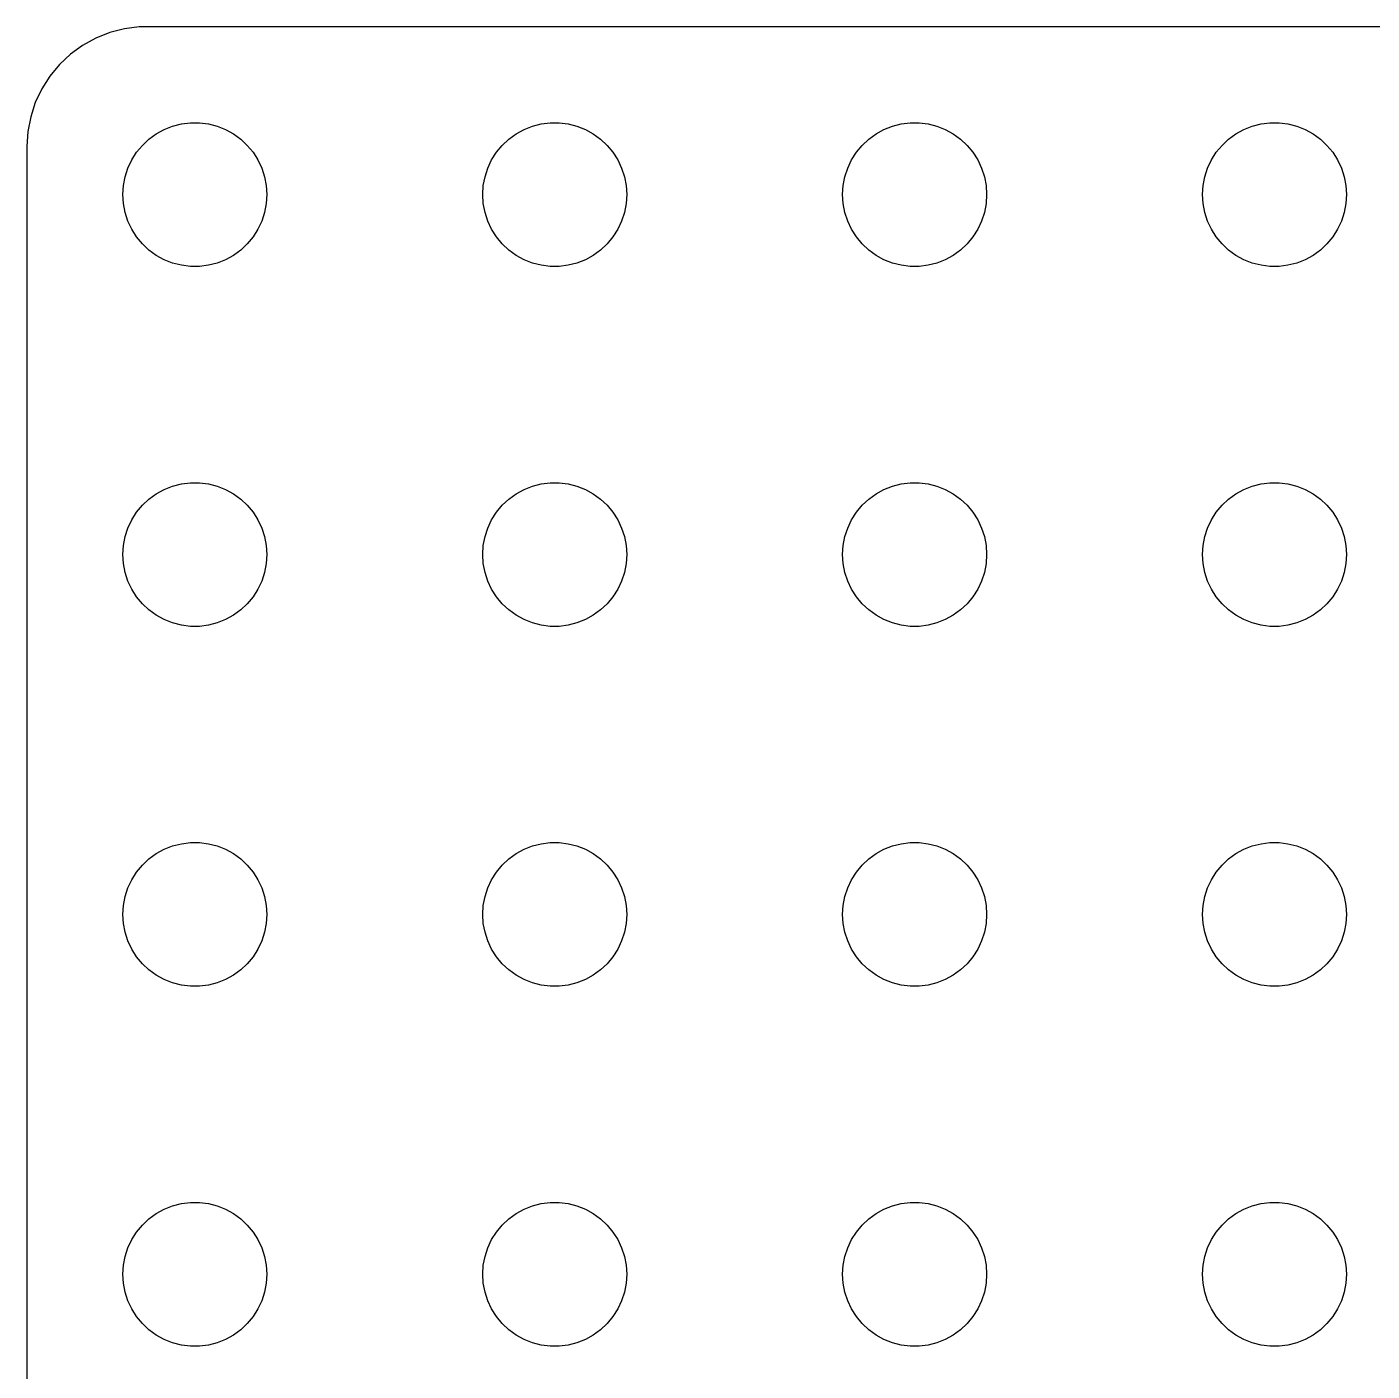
# Model space of a CAD drawing. Header units: metres. Extents: x -112 to 112, y -52 to 52.
# Drawn here: x -112 to -55.9, y -4 to 52 of the extents above; entities that cross this region are included whole.
import ezdxf

# ---------------------------------------------------------------- set-up
doc = ezdxf.new("R2010")
doc.units = ezdxf.units.M

msp = doc.modelspace()

# ---------------------------------------------------------------- linework, layer by layer
for p, q in [((-108.545, 51.7553), (-109.129, 51.5241)), ((-107.937, 51.9114), (-108.545, 51.7553)), ((-107.314, 51.9901), (-107.937, 51.9114)), ((107.314, 51.9901), (-107.314, 51.9901)), ((-109.679, 51.2216), (-110.187, 50.8526)), ((-109.129, 51.5241), (-109.679, 51.2216)), ((-110.187, 50.8526), (-110.645, 50.4227)), ((-111.045, 49.9389), (-111.382, 49.4088)), ((-110.645, 50.4227), (-111.045, 49.9389)), ((-111.382, 49.4088), (-111.649, 48.8406)), ((-111.649, 48.8406), (-111.843, 48.2434)), ((-111.843, 48.2434), (-111.961, 47.6267)), ((-106.607, 47.533), (-106.277, 47.7145)), ((-106.277, 47.7145), (-105.927, 47.8532)), ((-105.927, 47.8532), (-105.562, 47.9469)), ((-105.562, 47.9469), (-105.188, 47.9941)), ((-105.188, 47.9941), (-104.812, 47.9941)), ((-104.812, 47.9941), (-104.438, 47.9469)), ((-104.438, 47.9469), (-104.073, 47.8532)), ((-104.073, 47.8532), (-103.723, 47.7145)), ((-103.723, 47.7145), (-103.393, 47.533)), ((-91.6075, 47.533), (-91.2773, 47.7145)), ((-91.2773, 47.7145), (-90.927, 47.8532)), ((-90.927, 47.8532), (-90.5621, 47.9469)), ((-90.5621, 47.9469), (-90.1884, 47.9941)), ((-90.1884, 47.9941), (-89.8116, 47.9941)), ((-89.8116, 47.9941), (-89.4379, 47.9469)), ((-89.4379, 47.9469), (-89.073, 47.8532)), ((-89.073, 47.8532), (-88.7227, 47.7145)), ((-88.7227, 47.7145), (-88.3925, 47.533)), ((-76.6075, 47.533), (-76.2773, 47.7145)), ((-76.2773, 47.7145), (-75.927, 47.8532)), ((-75.927, 47.8532), (-75.5621, 47.9469)), ((-75.5621, 47.9469), (-75.1884, 47.9941)), ((-75.1884, 47.9941), (-74.8116, 47.9941)), ((-74.8116, 47.9941), (-74.4379, 47.9469)), ((-74.4379, 47.9469), (-74.073, 47.8532)), ((-74.073, 47.8532), (-73.7227, 47.7145)), ((-73.7227, 47.7145), (-73.3925, 47.533)), ((-61.6075, 47.533), (-61.2773, 47.7145)), ((-61.2773, 47.7145), (-60.927, 47.8532)), ((-60.927, 47.8532), (-60.5621, 47.9469)), ((-60.5621, 47.9469), (-60.1884, 47.9941)), ((-60.1884, 47.9941), (-59.8116, 47.9941)), ((-59.8116, 47.9941), (-59.4379, 47.9469)), ((-59.4379, 47.9469), (-59.0729, 47.8532)), ((-59.0729, 47.8532), (-58.7227, 47.7145)), ((-58.7227, 47.7145), (-58.3925, 47.533)), ((-111.961, 47.6267), (-112, 47)), ((-107.187, 47.0536), (-106.912, 47.3115)), ((-106.912, 47.3115), (-106.607, 47.533)), ((-103.393, 47.533), (-103.088, 47.3115)), ((-103.088, 47.3115), (-102.813, 47.0536)), ((-92.1869, 47.0536), (-91.9123, 47.3115)), ((-91.9123, 47.3115), (-91.6075, 47.533)), ((-88.3925, 47.533), (-88.0877, 47.3115)), ((-88.0877, 47.3115), (-87.8131, 47.0536)), ((-77.1869, 47.0536), (-76.9123, 47.3115)), ((-76.9123, 47.3115), (-76.6075, 47.533)), ((-73.3925, 47.533), (-73.0877, 47.3115)), ((-73.0877, 47.3115), (-72.8131, 47.0536)), ((-62.1869, 47.0536), (-61.9123, 47.3115)), ((-61.9123, 47.3115), (-61.6075, 47.533)), ((-58.3925, 47.533), (-58.0877, 47.3115)), ((-58.0877, 47.3115), (-57.8131, 47.0536)), ((-112, 47), (-112, -47)), ((-107.629, 46.4453), (-107.427, 46.7634)), ((-107.427, 46.7634), (-107.187, 47.0536)), ((-102.813, 47.0536), (-102.573, 46.7634)), ((-102.573, 46.7634), (-102.371, 46.4453)), ((-92.6289, 46.4453), (-92.427, 46.7634)), ((-92.427, 46.7634), (-92.1869, 47.0536)), ((-87.8131, 47.0536), (-87.573, 46.7634)), ((-87.573, 46.7634), (-87.3711, 46.4453)), ((-77.6289, 46.4453), (-77.427, 46.7634)), ((-77.427, 46.7634), (-77.1869, 47.0536)), ((-72.8131, 47.0536), (-72.573, 46.7634)), ((-72.573, 46.7634), (-72.3711, 46.4453)), ((-62.6289, 46.4453), (-62.427, 46.7634)), ((-62.427, 46.7634), (-62.1869, 47.0536)), ((-57.8131, 47.0536), (-57.5729, 46.7634)), ((-57.5729, 46.7634), (-57.3711, 46.4453)), ((-107.906, 45.7461), (-107.789, 46.1044)), ((-107.789, 46.1044), (-107.629, 46.4453)), ((-102.371, 46.4453), (-102.211, 46.1044)), ((-102.211, 46.1044), (-102.094, 45.7461)), ((-92.9057, 45.7461), (-92.7893, 46.1044)), ((-92.7893, 46.1044), (-92.6289, 46.4453)), ((-87.3711, 46.4453), (-87.2107, 46.1044)), ((-87.2107, 46.1044), (-87.0943, 45.7461)), ((-77.9057, 45.7461), (-77.7893, 46.1044)), ((-77.7893, 46.1044), (-77.6289, 46.4453)), ((-72.3711, 46.4453), (-72.2107, 46.1044)), ((-72.2107, 46.1044), (-72.0943, 45.7461)), ((-62.9057, 45.7461), (-62.7893, 46.1044)), ((-62.7893, 46.1044), (-62.6289, 46.4453)), ((-57.3711, 46.4453), (-57.2107, 46.1044)), ((-57.2107, 46.1044), (-57.0942, 45.7461)), ((-107.976, 45.376), (-107.906, 45.7461)), ((-102.094, 45.7461), (-102.024, 45.376)), ((-92.9763, 45.376), (-92.9057, 45.7461)), ((-87.0943, 45.7461), (-87.0237, 45.376)), ((-77.9763, 45.376), (-77.9057, 45.7461)), ((-72.0943, 45.7461), (-72.0237, 45.376)), ((-62.9763, 45.376), (-62.9057, 45.7461)), ((-57.0942, 45.7461), (-57.0237, 45.376)), ((-108, 45), (-107.976, 45.376)), ((-107.976, 44.624), (-108, 45)), ((-102.024, 45.376), (-102, 45)), ((-102, 45), (-102.024, 44.624)), ((-93, 45), (-92.9763, 45.376)), ((-92.9763, 44.624), (-93, 45)), ((-87.0237, 45.376), (-87, 45)), ((-87, 45), (-87.0237, 44.624)), ((-78, 45), (-77.9763, 45.376)), ((-77.9763, 44.624), (-78, 45)), ((-72.0237, 45.376), (-72, 45)), ((-72, 45), (-72.0237, 44.624)), ((-63, 45), (-62.9763, 45.376)), ((-62.9763, 44.624), (-63, 45)), ((-57.0237, 45.376), (-57, 45)), ((-57, 45), (-57.0237, 44.624)), ((-107.906, 44.2539), (-107.976, 44.624)), ((-102.024, 44.624), (-102.094, 44.2539)), ((-92.9057, 44.2539), (-92.9763, 44.624)), ((-87.0237, 44.624), (-87.0943, 44.2539)), ((-77.9057, 44.2539), (-77.9763, 44.624)), ((-72.0237, 44.624), (-72.0943, 44.2539)), ((-62.9057, 44.2539), (-62.9763, 44.624)), ((-57.0237, 44.624), (-57.0942, 44.2539)), ((-107.789, 43.8956), (-107.906, 44.2539)), ((-107.629, 43.5547), (-107.789, 43.8956)), ((-102.211, 43.8956), (-102.371, 43.5547)), ((-102.094, 44.2539), (-102.211, 43.8956)), ((-92.7893, 43.8956), (-92.9057, 44.2539)), ((-92.6289, 43.5547), (-92.7893, 43.8956)), ((-87.2107, 43.8956), (-87.3711, 43.5547)), ((-87.0943, 44.2539), (-87.2107, 43.8956)), ((-77.7893, 43.8956), (-77.9057, 44.2539)), ((-77.6289, 43.5547), (-77.7893, 43.8956)), ((-72.2107, 43.8956), (-72.3711, 43.5547)), ((-72.0943, 44.2539), (-72.2107, 43.8956)), ((-62.7893, 43.8956), (-62.9057, 44.2539)), ((-62.6289, 43.5547), (-62.7893, 43.8956)), ((-57.2107, 43.8956), (-57.3711, 43.5547)), ((-57.0942, 44.2539), (-57.2107, 43.8956)), ((-107.427, 43.2366), (-107.629, 43.5547)), ((-107.187, 42.9464), (-107.427, 43.2366)), ((-102.573, 43.2366), (-102.813, 42.9464)), ((-102.371, 43.5547), (-102.573, 43.2366)), ((-92.427, 43.2366), (-92.6289, 43.5547)), ((-92.1869, 42.9464), (-92.427, 43.2366)), ((-87.573, 43.2366), (-87.8131, 42.9464)), ((-87.3711, 43.5547), (-87.573, 43.2366)), ((-77.427, 43.2366), (-77.6289, 43.5547)), ((-77.1869, 42.9464), (-77.427, 43.2366)), ((-72.573, 43.2366), (-72.8131, 42.9464)), ((-72.3711, 43.5547), (-72.573, 43.2366)), ((-62.427, 43.2366), (-62.6289, 43.5547)), ((-62.1869, 42.9464), (-62.427, 43.2366)), ((-57.5729, 43.2366), (-57.8131, 42.9464)), ((-57.3711, 43.5547), (-57.5729, 43.2366)), ((-106.912, 42.6885), (-107.187, 42.9464)), ((-106.607, 42.467), (-106.912, 42.6885)), ((-103.088, 42.6885), (-103.393, 42.467)), ((-102.813, 42.9464), (-103.088, 42.6885)), ((-91.9123, 42.6885), (-92.1869, 42.9464)), ((-91.6075, 42.467), (-91.9123, 42.6885)), ((-88.0877, 42.6885), (-88.3925, 42.467)), ((-87.8131, 42.9464), (-88.0877, 42.6885)), ((-76.9123, 42.6885), (-77.1869, 42.9464)), ((-76.6075, 42.467), (-76.9123, 42.6885)), ((-73.0877, 42.6885), (-73.3925, 42.467)), ((-72.8131, 42.9464), (-73.0877, 42.6885)), ((-61.9123, 42.6885), (-62.1869, 42.9464)), ((-61.6075, 42.467), (-61.9123, 42.6885)), ((-58.0877, 42.6885), (-58.3925, 42.467)), ((-57.8131, 42.9464), (-58.0877, 42.6885)), ((-106.277, 42.2855), (-106.607, 42.467)), ((-105.927, 42.1468), (-106.277, 42.2855)), ((-105.562, 42.0531), (-105.927, 42.1468)), ((-105.188, 42.0059), (-105.562, 42.0531)), ((-104.438, 42.0531), (-104.812, 42.0059)), ((-104.073, 42.1468), (-104.438, 42.0531)), ((-103.723, 42.2855), (-104.073, 42.1468)), ((-103.393, 42.467), (-103.723, 42.2855)), ((-91.2773, 42.2855), (-91.6075, 42.467)), ((-90.927, 42.1468), (-91.2773, 42.2855)), ((-90.5621, 42.0531), (-90.927, 42.1468)), ((-90.1884, 42.0059), (-90.5621, 42.0531)), ((-89.4379, 42.0531), (-89.8116, 42.0059)), ((-89.073, 42.1468), (-89.4379, 42.0531)), ((-88.7227, 42.2855), (-89.073, 42.1468)), ((-88.3925, 42.467), (-88.7227, 42.2855)), ((-76.2773, 42.2855), (-76.6075, 42.467)), ((-75.927, 42.1468), (-76.2773, 42.2855)), ((-75.5621, 42.0531), (-75.927, 42.1468)), ((-75.1884, 42.0059), (-75.5621, 42.0531)), ((-74.4379, 42.0531), (-74.8116, 42.0059)), ((-74.073, 42.1468), (-74.4379, 42.0531)), ((-73.7227, 42.2855), (-74.073, 42.1468)), ((-73.3925, 42.467), (-73.7227, 42.2855)), ((-61.2773, 42.2855), (-61.6075, 42.467)), ((-60.927, 42.1468), (-61.2773, 42.2855)), ((-60.5621, 42.0531), (-60.927, 42.1468)), ((-60.1884, 42.0059), (-60.5621, 42.0531)), ((-59.4379, 42.0531), (-59.8116, 42.0059)), ((-59.0729, 42.1468), (-59.4379, 42.0531)), ((-58.7227, 42.2855), (-59.0729, 42.1468)), ((-58.3925, 42.467), (-58.7227, 42.2855)), ((-104.812, 42.0059), (-105.188, 42.0059)), ((-89.8116, 42.0059), (-90.1884, 42.0059)), ((-74.8116, 42.0059), (-75.1884, 42.0059)), ((-59.8116, 42.0059), (-60.1884, 42.0059)), ((-106.912, 32.3115), (-106.607, 32.533)), ((-106.607, 32.533), (-106.277, 32.7145)), ((-106.277, 32.7145), (-105.927, 32.8532)), ((-105.927, 32.8532), (-105.562, 32.9469)), ((-105.562, 32.9469), (-105.188, 32.9941)), ((-105.188, 32.9941), (-104.812, 32.9941)), ((-104.812, 32.9941), (-104.438, 32.9469)), ((-104.438, 32.9469), (-104.073, 32.8532)), ((-104.073, 32.8532), (-103.723, 32.7145)), ((-103.723, 32.7145), (-103.393, 32.533)), ((-103.393, 32.533), (-103.088, 32.3115)), ((-91.9123, 32.3115), (-91.6075, 32.533)), ((-91.6075, 32.533), (-91.2773, 32.7145)), ((-91.2773, 32.7145), (-90.927, 32.8532)), ((-90.927, 32.8532), (-90.5621, 32.9469)), ((-90.5621, 32.9469), (-90.1884, 32.9941)), ((-90.1884, 32.9941), (-89.8116, 32.9941)), ((-89.8116, 32.9941), (-89.4379, 32.9469)), ((-89.4379, 32.9469), (-89.073, 32.8532)), ((-89.073, 32.8532), (-88.7227, 32.7145)), ((-88.7227, 32.7145), (-88.3925, 32.533)), ((-88.3925, 32.533), (-88.0877, 32.3115)), ((-76.9123, 32.3115), (-76.6075, 32.533)), ((-76.6075, 32.533), (-76.2773, 32.7145)), ((-76.2773, 32.7145), (-75.927, 32.8532)), ((-75.927, 32.8532), (-75.5621, 32.9469)), ((-75.5621, 32.9469), (-75.1884, 32.9941)), ((-75.1884, 32.9941), (-74.8116, 32.9941)), ((-74.8116, 32.9941), (-74.4379, 32.9469)), ((-74.4379, 32.9469), (-74.073, 32.8532)), ((-74.073, 32.8532), (-73.7227, 32.7145)), ((-73.7227, 32.7145), (-73.3925, 32.533)), ((-73.3925, 32.533), (-73.0877, 32.3115)), ((-61.9123, 32.3115), (-61.6075, 32.533)), ((-61.6075, 32.533), (-61.2773, 32.7145)), ((-61.2773, 32.7145), (-60.927, 32.8532)), ((-60.927, 32.8532), (-60.5621, 32.9469)), ((-60.5621, 32.9469), (-60.1884, 32.9941)), ((-60.1884, 32.9941), (-59.8116, 32.9941)), ((-59.8116, 32.9941), (-59.4379, 32.9469)), ((-59.4379, 32.9469), (-59.0729, 32.8532)), ((-59.0729, 32.8532), (-58.7227, 32.7145)), ((-58.7227, 32.7145), (-58.3925, 32.533)), ((-58.3925, 32.533), (-58.0877, 32.3115)), ((-107.427, 31.7634), (-107.187, 32.0536)), ((-107.187, 32.0536), (-106.912, 32.3115)), ((-103.088, 32.3115), (-102.813, 32.0536)), ((-102.813, 32.0536), (-102.573, 31.7634)), ((-92.427, 31.7634), (-92.1869, 32.0536)), ((-92.1869, 32.0536), (-91.9123, 32.3115)), ((-88.0877, 32.3115), (-87.8131, 32.0536)), ((-87.8131, 32.0536), (-87.573, 31.7634)), ((-77.427, 31.7634), (-77.1869, 32.0536)), ((-77.1869, 32.0536), (-76.9123, 32.3115)), ((-73.0877, 32.3115), (-72.8131, 32.0536)), ((-72.8131, 32.0536), (-72.573, 31.7634)), ((-62.427, 31.7634), (-62.1869, 32.0536)), ((-62.1869, 32.0536), (-61.9123, 32.3115)), ((-58.0877, 32.3115), (-57.8131, 32.0536)), ((-57.8131, 32.0536), (-57.5729, 31.7634)), ((-107.789, 31.1044), (-107.629, 31.4453)), ((-107.629, 31.4453), (-107.427, 31.7634)), ((-102.573, 31.7634), (-102.371, 31.4453)), ((-102.371, 31.4453), (-102.211, 31.1044)), ((-92.7893, 31.1044), (-92.6289, 31.4453)), ((-92.6289, 31.4453), (-92.427, 31.7634)), ((-87.573, 31.7634), (-87.3711, 31.4453)), ((-87.3711, 31.4453), (-87.2107, 31.1044)), ((-77.7893, 31.1044), (-77.6289, 31.4453)), ((-77.6289, 31.4453), (-77.427, 31.7634)), ((-72.573, 31.7634), (-72.3711, 31.4453)), ((-72.3711, 31.4453), (-72.2107, 31.1044)), ((-62.7893, 31.1044), (-62.6289, 31.4453)), ((-62.6289, 31.4453), (-62.427, 31.7634)), ((-57.5729, 31.7634), (-57.3711, 31.4453)), ((-57.3711, 31.4453), (-57.2107, 31.1044)), ((-107.906, 30.7461), (-107.789, 31.1044)), ((-102.211, 31.1044), (-102.094, 30.7461)), ((-92.9057, 30.7461), (-92.7893, 31.1044)), ((-87.2107, 31.1044), (-87.0943, 30.7461)), ((-77.9057, 30.7461), (-77.7893, 31.1044)), ((-72.2107, 31.1044), (-72.0943, 30.7461)), ((-62.9057, 30.7461), (-62.7893, 31.1044)), ((-57.2107, 31.1044), (-57.0942, 30.7461)), ((-108, 30), (-107.976, 30.376)), ((-107.976, 30.376), (-107.906, 30.7461)), ((-102.094, 30.7461), (-102.024, 30.376)), ((-102.024, 30.376), (-102, 30)), ((-93, 30), (-92.9763, 30.376)), ((-92.9763, 30.376), (-92.9057, 30.7461)), ((-87.0943, 30.7461), (-87.0237, 30.376)), ((-87.0237, 30.376), (-87, 30)), ((-78, 30), (-77.9763, 30.376)), ((-77.9763, 30.376), (-77.9057, 30.7461)), ((-72.0943, 30.7461), (-72.0237, 30.376)), ((-72.0237, 30.376), (-72, 30)), ((-63, 30), (-62.9763, 30.376)), ((-62.9763, 30.376), (-62.9057, 30.7461)), ((-57.0942, 30.7461), (-57.0237, 30.376)), ((-57.0237, 30.376), (-57, 30)), ((-107.976, 29.624), (-108, 30)), ((-102, 30), (-102.024, 29.624)), ((-92.9763, 29.624), (-93, 30)), ((-87, 30), (-87.0237, 29.624)), ((-77.9763, 29.624), (-78, 30)), ((-72, 30), (-72.0237, 29.624)), ((-62.9763, 29.624), (-63, 30)), ((-57, 30), (-57.0237, 29.624)), ((-107.906, 29.2539), (-107.976, 29.624)), ((-107.789, 28.8956), (-107.906, 29.2539)), ((-102.094, 29.2539), (-102.211, 28.8956)), ((-102.024, 29.624), (-102.094, 29.2539)), ((-92.9057, 29.2539), (-92.9763, 29.624)), ((-92.7893, 28.8956), (-92.9057, 29.2539)), ((-87.0943, 29.2539), (-87.2107, 28.8956)), ((-87.0237, 29.624), (-87.0943, 29.2539)), ((-77.9057, 29.2539), (-77.9763, 29.624)), ((-77.7893, 28.8956), (-77.9057, 29.2539)), ((-72.0943, 29.2539), (-72.2107, 28.8956)), ((-72.0237, 29.624), (-72.0943, 29.2539)), ((-62.9057, 29.2539), (-62.9763, 29.624)), ((-62.7893, 28.8956), (-62.9057, 29.2539)), ((-57.0942, 29.2539), (-57.2107, 28.8956)), ((-57.0237, 29.624), (-57.0942, 29.2539)), ((-107.629, 28.5547), (-107.789, 28.8956)), ((-102.211, 28.8956), (-102.371, 28.5547)), ((-92.6289, 28.5547), (-92.7893, 28.8956)), ((-87.2107, 28.8956), (-87.3711, 28.5547)), ((-77.6289, 28.5547), (-77.7893, 28.8956)), ((-72.2107, 28.8956), (-72.3711, 28.5547)), ((-62.6289, 28.5547), (-62.7893, 28.8956)), ((-57.2107, 28.8956), (-57.3711, 28.5547)), ((-107.427, 28.2366), (-107.629, 28.5547)), ((-107.187, 27.9464), (-107.427, 28.2366)), ((-102.573, 28.2366), (-102.813, 27.9464)), ((-102.371, 28.5547), (-102.573, 28.2366)), ((-92.427, 28.2366), (-92.6289, 28.5547)), ((-92.1869, 27.9464), (-92.427, 28.2366)), ((-87.573, 28.2366), (-87.8131, 27.9464)), ((-87.3711, 28.5547), (-87.573, 28.2366)), ((-77.427, 28.2366), (-77.6289, 28.5547)), ((-77.1869, 27.9464), (-77.427, 28.2366)), ((-72.573, 28.2366), (-72.8131, 27.9464)), ((-72.3711, 28.5547), (-72.573, 28.2366)), ((-62.427, 28.2366), (-62.6289, 28.5547)), ((-62.1869, 27.9464), (-62.427, 28.2366)), ((-57.5729, 28.2366), (-57.8131, 27.9464)), ((-57.3711, 28.5547), (-57.5729, 28.2366)), ((-106.912, 27.6884), (-107.187, 27.9464)), ((-106.607, 27.467), (-106.912, 27.6884)), ((-103.088, 27.6884), (-103.393, 27.467)), ((-102.813, 27.9464), (-103.088, 27.6884)), ((-91.9123, 27.6884), (-92.1869, 27.9464)), ((-91.6075, 27.467), (-91.9123, 27.6884)), ((-88.0877, 27.6884), (-88.3925, 27.467)), ((-87.8131, 27.9464), (-88.0877, 27.6884)), ((-76.9123, 27.6884), (-77.1869, 27.9464)), ((-76.6075, 27.467), (-76.9123, 27.6884)), ((-73.0877, 27.6884), (-73.3925, 27.467)), ((-72.8131, 27.9464), (-73.0877, 27.6884)), ((-61.9123, 27.6884), (-62.1869, 27.9464)), ((-61.6075, 27.467), (-61.9123, 27.6884)), ((-58.0877, 27.6884), (-58.3925, 27.467)), ((-57.8131, 27.9464), (-58.0877, 27.6884)), ((-106.277, 27.2855), (-106.607, 27.467)), ((-105.927, 27.1468), (-106.277, 27.2855)), ((-105.562, 27.0531), (-105.927, 27.1468)), ((-105.188, 27.0059), (-105.562, 27.0531)), ((-104.812, 27.0059), (-105.188, 27.0059)), ((-104.438, 27.0531), (-104.812, 27.0059)), ((-104.073, 27.1468), (-104.438, 27.0531)), ((-103.723, 27.2855), (-104.073, 27.1468)), ((-103.393, 27.467), (-103.723, 27.2855)), ((-91.2773, 27.2855), (-91.6075, 27.467)), ((-90.927, 27.1468), (-91.2773, 27.2855)), ((-90.5621, 27.0531), (-90.927, 27.1468)), ((-90.1884, 27.0059), (-90.5621, 27.0531)), ((-89.8116, 27.0059), (-90.1884, 27.0059)), ((-89.4379, 27.0531), (-89.8116, 27.0059)), ((-89.073, 27.1468), (-89.4379, 27.0531)), ((-88.7227, 27.2855), (-89.073, 27.1468)), ((-88.3925, 27.467), (-88.7227, 27.2855)), ((-76.2773, 27.2855), (-76.6075, 27.467)), ((-75.927, 27.1468), (-76.2773, 27.2855)), ((-75.5621, 27.0531), (-75.927, 27.1468)), ((-75.1884, 27.0059), (-75.5621, 27.0531)), ((-74.8116, 27.0059), (-75.1884, 27.0059)), ((-74.4379, 27.0531), (-74.8116, 27.0059)), ((-74.073, 27.1468), (-74.4379, 27.0531)), ((-73.7227, 27.2855), (-74.073, 27.1468)), ((-73.3925, 27.467), (-73.7227, 27.2855)), ((-61.2773, 27.2855), (-61.6075, 27.467)), ((-60.927, 27.1468), (-61.2773, 27.2855)), ((-60.5621, 27.0531), (-60.927, 27.1468)), ((-60.1884, 27.0059), (-60.5621, 27.0531)), ((-59.8116, 27.0059), (-60.1884, 27.0059)), ((-59.4379, 27.0531), (-59.8116, 27.0059)), ((-59.0729, 27.1468), (-59.4379, 27.0531)), ((-58.7227, 27.2855), (-59.0729, 27.1468)), ((-58.3925, 27.467), (-58.7227, 27.2855)), ((-105.927, 17.8532), (-105.562, 17.9469)), ((-105.562, 17.9469), (-105.188, 17.9941)), ((-105.188, 17.9941), (-104.812, 17.9941)), ((-104.812, 17.9941), (-104.438, 17.9469)), ((-104.438, 17.9469), (-104.073, 17.8532)), ((-90.927, 17.8532), (-90.5621, 17.9469)), ((-90.5621, 17.9469), (-90.1884, 17.9941)), ((-90.1884, 17.9941), (-89.8116, 17.9941)), ((-89.8116, 17.9941), (-89.4379, 17.9469)), ((-89.4379, 17.9469), (-89.073, 17.8532)), ((-75.927, 17.8532), (-75.5621, 17.9469)), ((-75.5621, 17.9469), (-75.1884, 17.9941)), ((-75.1884, 17.9941), (-74.8116, 17.9941)), ((-74.8116, 17.9941), (-74.4379, 17.9469)), ((-74.4379, 17.9469), (-74.073, 17.8532)), ((-60.927, 17.8532), (-60.5621, 17.9469)), ((-60.5621, 17.9469), (-60.1884, 17.9941)), ((-60.1884, 17.9941), (-59.8116, 17.9941)), ((-59.8116, 17.9941), (-59.4379, 17.9469)), ((-59.4379, 17.9469), (-59.0729, 17.8532)), ((-106.912, 17.3115), (-106.607, 17.533)), ((-106.607, 17.533), (-106.277, 17.7145)), ((-106.277, 17.7145), (-105.927, 17.8532)), ((-104.073, 17.8532), (-103.723, 17.7145)), ((-103.723, 17.7145), (-103.393, 17.533)), ((-103.393, 17.533), (-103.088, 17.3115)), ((-91.9123, 17.3115), (-91.6075, 17.533)), ((-91.6075, 17.533), (-91.2773, 17.7145)), ((-91.2773, 17.7145), (-90.927, 17.8532)), ((-89.073, 17.8532), (-88.7227, 17.7145)), ((-88.7227, 17.7145), (-88.3925, 17.533)), ((-88.3925, 17.533), (-88.0877, 17.3115)), ((-76.9123, 17.3115), (-76.6075, 17.533)), ((-76.6075, 17.533), (-76.2773, 17.7145)), ((-76.2773, 17.7145), (-75.927, 17.8532)), ((-74.073, 17.8532), (-73.7227, 17.7145)), ((-73.7227, 17.7145), (-73.3925, 17.533)), ((-73.3925, 17.533), (-73.0877, 17.3115)), ((-61.9123, 17.3115), (-61.6075, 17.533)), ((-61.6075, 17.533), (-61.2773, 17.7145)), ((-61.2773, 17.7145), (-60.927, 17.8532)), ((-59.0729, 17.8532), (-58.7227, 17.7145)), ((-58.7227, 17.7145), (-58.3925, 17.533)), ((-58.3925, 17.533), (-58.0877, 17.3115)), ((-107.427, 16.7634), (-107.187, 17.0536)), ((-107.187, 17.0536), (-106.912, 17.3115)), ((-103.088, 17.3115), (-102.813, 17.0536)), ((-102.813, 17.0536), (-102.573, 16.7634)), ((-92.427, 16.7634), (-92.1869, 17.0536)), ((-92.1869, 17.0536), (-91.9123, 17.3115)), ((-88.0877, 17.3115), (-87.8131, 17.0536)), ((-87.8131, 17.0536), (-87.573, 16.7634)), ((-77.427, 16.7634), (-77.1869, 17.0536)), ((-77.1869, 17.0536), (-76.9123, 17.3115)), ((-73.0877, 17.3115), (-72.8131, 17.0536)), ((-72.8131, 17.0536), (-72.573, 16.7634)), ((-62.427, 16.7634), (-62.1869, 17.0536)), ((-62.1869, 17.0536), (-61.9123, 17.3115)), ((-58.0877, 17.3115), (-57.8131, 17.0536)), ((-57.8131, 17.0536), (-57.5729, 16.7634)), ((-107.789, 16.1044), (-107.629, 16.4453)), ((-107.629, 16.4453), (-107.427, 16.7634)), ((-102.573, 16.7634), (-102.371, 16.4453)), ((-102.371, 16.4453), (-102.211, 16.1044)), ((-92.7893, 16.1044), (-92.6289, 16.4453)), ((-92.6289, 16.4453), (-92.427, 16.7634)), ((-87.573, 16.7634), (-87.3711, 16.4453)), ((-87.3711, 16.4453), (-87.2107, 16.1044)), ((-77.7893, 16.1044), (-77.6289, 16.4453)), ((-77.6289, 16.4453), (-77.427, 16.7634)), ((-72.573, 16.7634), (-72.3711, 16.4453)), ((-72.3711, 16.4453), (-72.2107, 16.1044)), ((-62.7893, 16.1044), (-62.6289, 16.4453)), ((-62.6289, 16.4453), (-62.427, 16.7634)), ((-57.5729, 16.7634), (-57.3711, 16.4453)), ((-57.3711, 16.4453), (-57.2107, 16.1044)), ((-107.976, 15.376), (-107.906, 15.7461)), ((-107.906, 15.7461), (-107.789, 16.1044)), ((-102.211, 16.1044), (-102.094, 15.7461)), ((-102.094, 15.7461), (-102.024, 15.376)), ((-92.9763, 15.376), (-92.9057, 15.7461)), ((-92.9057, 15.7461), (-92.7893, 16.1044)), ((-87.2107, 16.1044), (-87.0943, 15.7461)), ((-87.0943, 15.7461), (-87.0237, 15.376)), ((-77.9763, 15.376), (-77.9057, 15.7461)), ((-77.9057, 15.7461), (-77.7893, 16.1044)), ((-72.2107, 16.1044), (-72.0943, 15.7461)), ((-72.0943, 15.7461), (-72.0237, 15.376)), ((-62.9763, 15.376), (-62.9057, 15.7461)), ((-62.9057, 15.7461), (-62.7893, 16.1044)), ((-57.2107, 16.1044), (-57.0942, 15.7461)), ((-57.0942, 15.7461), (-57.0237, 15.376)), ((-108, 15), (-107.976, 15.376)), ((-102.024, 15.376), (-102, 15)), ((-93, 15), (-92.9763, 15.376)), ((-87.0237, 15.376), (-87, 15)), ((-78, 15), (-77.9763, 15.376)), ((-72.0237, 15.376), (-72, 15)), ((-63, 15), (-62.9763, 15.376)), ((-57.0237, 15.376), (-57, 15)), ((-107.976, 14.624), (-108, 15)), ((-107.906, 14.2539), (-107.976, 14.624)), ((-102.024, 14.624), (-102.094, 14.2539)), ((-102, 15), (-102.024, 14.624)), ((-92.9763, 14.624), (-93, 15)), ((-92.9057, 14.2539), (-92.9763, 14.624)), ((-87.0237, 14.624), (-87.0943, 14.2539)), ((-87, 15), (-87.0237, 14.624)), ((-77.9763, 14.624), (-78, 15)), ((-77.9057, 14.2539), (-77.9763, 14.624)), ((-72.0237, 14.624), (-72.0943, 14.2539)), ((-72, 15), (-72.0237, 14.624)), ((-62.9763, 14.624), (-63, 15)), ((-62.9057, 14.2539), (-62.9763, 14.624)), ((-57.0237, 14.624), (-57.0942, 14.2539)), ((-57, 15), (-57.0237, 14.624)), ((-107.789, 13.8956), (-107.906, 14.2539)), ((-102.094, 14.2539), (-102.211, 13.8956)), ((-92.7893, 13.8956), (-92.9057, 14.2539)), ((-87.0943, 14.2539), (-87.2107, 13.8956)), ((-77.7893, 13.8956), (-77.9057, 14.2539)), ((-72.0943, 14.2539), (-72.2107, 13.8956)), ((-62.7893, 13.8956), (-62.9057, 14.2539)), ((-57.0942, 14.2539), (-57.2107, 13.8956)), ((-107.629, 13.5547), (-107.789, 13.8956)), ((-107.427, 13.2366), (-107.629, 13.5547)), ((-102.371, 13.5547), (-102.573, 13.2366)), ((-102.211, 13.8956), (-102.371, 13.5547)), ((-92.6289, 13.5547), (-92.7893, 13.8956)), ((-92.427, 13.2366), (-92.6289, 13.5547)), ((-87.3711, 13.5547), (-87.573, 13.2366)), ((-87.2107, 13.8956), (-87.3711, 13.5547)), ((-77.6289, 13.5547), (-77.7893, 13.8956)), ((-77.427, 13.2366), (-77.6289, 13.5547)), ((-72.3711, 13.5547), (-72.573, 13.2366)), ((-72.2107, 13.8956), (-72.3711, 13.5547)), ((-62.6289, 13.5547), (-62.7893, 13.8956)), ((-62.427, 13.2366), (-62.6289, 13.5547)), ((-57.3711, 13.5547), (-57.5729, 13.2366)), ((-57.2107, 13.8956), (-57.3711, 13.5547)), ((-107.187, 12.9464), (-107.427, 13.2366)), ((-106.912, 12.6884), (-107.187, 12.9464)), ((-102.813, 12.9464), (-103.088, 12.6884)), ((-102.573, 13.2366), (-102.813, 12.9464)), ((-92.1869, 12.9464), (-92.427, 13.2366)), ((-91.9123, 12.6884), (-92.1869, 12.9464)), ((-87.8131, 12.9464), (-88.0877, 12.6884)), ((-87.573, 13.2366), (-87.8131, 12.9464)), ((-77.1869, 12.9464), (-77.427, 13.2366)), ((-76.9123, 12.6884), (-77.1869, 12.9464)), ((-72.8131, 12.9464), (-73.0877, 12.6884)), ((-72.573, 13.2366), (-72.8131, 12.9464)), ((-62.1869, 12.9464), (-62.427, 13.2366)), ((-61.9123, 12.6884), (-62.1869, 12.9464)), ((-57.8131, 12.9464), (-58.0877, 12.6884)), ((-57.5729, 13.2366), (-57.8131, 12.9464)), ((-106.607, 12.467), (-106.912, 12.6884)), ((-106.277, 12.2855), (-106.607, 12.467)), ((-103.393, 12.467), (-103.723, 12.2855)), ((-103.088, 12.6884), (-103.393, 12.467)), ((-91.6075, 12.467), (-91.9123, 12.6884)), ((-91.2773, 12.2855), (-91.6075, 12.467)), ((-88.3925, 12.467), (-88.7227, 12.2855)), ((-88.0877, 12.6884), (-88.3925, 12.467)), ((-76.6075, 12.467), (-76.9123, 12.6884)), ((-76.2773, 12.2855), (-76.6075, 12.467)), ((-73.3925, 12.467), (-73.7227, 12.2855)), ((-73.0877, 12.6884), (-73.3925, 12.467)), ((-61.6075, 12.467), (-61.9123, 12.6884)), ((-61.2773, 12.2855), (-61.6075, 12.467)), ((-58.3925, 12.467), (-58.7227, 12.2855)), ((-58.0877, 12.6884), (-58.3925, 12.467)), ((-105.927, 12.1468), (-106.277, 12.2855)), ((-105.562, 12.0531), (-105.927, 12.1468)), ((-105.188, 12.0059), (-105.562, 12.0531)), ((-104.812, 12.0059), (-105.188, 12.0059)), ((-104.438, 12.0531), (-104.812, 12.0059)), ((-104.073, 12.1468), (-104.438, 12.0531)), ((-103.723, 12.2855), (-104.073, 12.1468)), ((-90.927, 12.1468), (-91.2773, 12.2855)), ((-90.5621, 12.0531), (-90.927, 12.1468)), ((-90.1884, 12.0059), (-90.5621, 12.0531)), ((-89.8116, 12.0059), (-90.1884, 12.0059)), ((-89.4379, 12.0531), (-89.8116, 12.0059)), ((-89.073, 12.1468), (-89.4379, 12.0531)), ((-88.7227, 12.2855), (-89.073, 12.1468)), ((-75.927, 12.1468), (-76.2773, 12.2855)), ((-75.5621, 12.0531), (-75.927, 12.1468)), ((-75.1884, 12.0059), (-75.5621, 12.0531)), ((-74.8116, 12.0059), (-75.1884, 12.0059)), ((-74.4379, 12.0531), (-74.8116, 12.0059)), ((-74.073, 12.1468), (-74.4379, 12.0531)), ((-73.7227, 12.2855), (-74.073, 12.1468)), ((-60.927, 12.1468), (-61.2773, 12.2855)), ((-60.5621, 12.0531), (-60.927, 12.1468)), ((-60.1884, 12.0059), (-60.5621, 12.0531)), ((-59.8116, 12.0059), (-60.1884, 12.0059)), ((-59.4379, 12.0531), (-59.8116, 12.0059)), ((-59.0729, 12.1468), (-59.4379, 12.0531)), ((-58.7227, 12.2855), (-59.0729, 12.1468)), ((-106.277, 2.71448), (-105.927, 2.85316)), ((-105.927, 2.85316), (-105.562, 2.94685)), ((-105.562, 2.94685), (-105.188, 2.99408)), ((-105.188, 2.99408), (-104.812, 2.99408)), ((-104.812, 2.99408), (-104.438, 2.94685)), ((-104.438, 2.94685), (-104.073, 2.85316)), ((-104.073, 2.85316), (-103.723, 2.71448)), ((-91.2773, 2.71448), (-90.927, 2.85316)), ((-90.927, 2.85316), (-90.5621, 2.94685)), ((-90.5621, 2.94685), (-90.1884, 2.99408)), ((-90.1884, 2.99408), (-89.8116, 2.99408)), ((-89.8116, 2.99408), (-89.4379, 2.94685)), ((-89.4379, 2.94685), (-89.073, 2.85316)), ((-89.073, 2.85316), (-88.7227, 2.71448)), ((-76.2773, 2.71448), (-75.927, 2.85316)), ((-75.927, 2.85316), (-75.5621, 2.94685)), ((-75.5621, 2.94685), (-75.1884, 2.99408)), ((-75.1884, 2.99408), (-74.8116, 2.99408)), ((-74.8116, 2.99408), (-74.4379, 2.94685)), ((-74.4379, 2.94685), (-74.073, 2.85316)), ((-74.073, 2.85316), (-73.7227, 2.71448)), ((-61.2773, 2.71448), (-60.927, 2.85316)), ((-60.927, 2.85316), (-60.5621, 2.94685)), ((-60.5621, 2.94685), (-60.1884, 2.99408)), ((-60.1884, 2.99408), (-59.8116, 2.99408)), ((-59.8116, 2.99408), (-59.4379, 2.94685)), ((-59.4379, 2.94685), (-59.0729, 2.85316)), ((-59.0729, 2.85316), (-58.7227, 2.71448)), ((-107.187, 2.05363), (-106.912, 2.31154)), ((-106.912, 2.31154), (-106.607, 2.53297)), ((-106.607, 2.53297), (-106.277, 2.71448)), ((-103.723, 2.71448), (-103.393, 2.53297)), ((-103.393, 2.53297), (-103.088, 2.31154)), ((-103.088, 2.31154), (-102.813, 2.05363)), ((-92.1869, 2.05363), (-91.9123, 2.31154)), ((-91.9123, 2.31154), (-91.6075, 2.53297)), ((-91.6075, 2.53297), (-91.2773, 2.71448)), ((-88.7227, 2.71448), (-88.3925, 2.53297)), ((-88.3925, 2.53297), (-88.0877, 2.31154)), ((-88.0877, 2.31154), (-87.8131, 2.05363)), ((-77.1869, 2.05363), (-76.9123, 2.31154)), ((-76.9123, 2.31154), (-76.6075, 2.53297)), ((-76.6075, 2.53297), (-76.2773, 2.71448)), ((-73.7227, 2.71448), (-73.3925, 2.53297)), ((-73.3925, 2.53297), (-73.0877, 2.31154)), ((-73.0877, 2.31154), (-72.8131, 2.05363)), ((-62.1869, 2.05363), (-61.9123, 2.31154)), ((-61.9123, 2.31154), (-61.6075, 2.53297)), ((-61.6075, 2.53297), (-61.2773, 2.71448)), ((-58.7227, 2.71448), (-58.3925, 2.53297)), ((-58.3925, 2.53297), (-58.0877, 2.31154)), ((-58.0877, 2.31154), (-57.8131, 2.05363)), ((-107.629, 1.44525), (-107.427, 1.76335)), ((-107.427, 1.76335), (-107.187, 2.05363)), ((-102.813, 2.05363), (-102.573, 1.76335)), ((-102.573, 1.76335), (-102.371, 1.44525)), ((-92.6289, 1.44525), (-92.427, 1.76335)), ((-92.427, 1.76335), (-92.1869, 2.05363)), ((-87.8131, 2.05363), (-87.573, 1.76335)), ((-87.573, 1.76335), (-87.3711, 1.44525)), ((-77.6289, 1.44525), (-77.427, 1.76335)), ((-77.427, 1.76335), (-77.1869, 2.05363)), ((-72.8131, 2.05363), (-72.573, 1.76335)), ((-72.573, 1.76335), (-72.3711, 1.44525)), ((-62.6289, 1.44525), (-62.427, 1.76335)), ((-62.427, 1.76335), (-62.1869, 2.05363)), ((-57.8131, 2.05363), (-57.5729, 1.76335)), ((-57.5729, 1.76335), (-57.3711, 1.44525)), ((-107.789, 1.10437), (-107.629, 1.44525)), ((-102.371, 1.44525), (-102.211, 1.10437)), ((-92.7893, 1.10437), (-92.6289, 1.44525)), ((-87.3711, 1.44525), (-87.2107, 1.10437)), ((-77.7893, 1.10437), (-77.6289, 1.44525)), ((-72.3711, 1.44525), (-72.2107, 1.10437)), ((-62.7893, 1.10437), (-62.6289, 1.44525)), ((-57.3711, 1.44525), (-57.2107, 1.10437)), ((-107.976, 0.37599), (-107.906, 0.74606)), ((-107.906, 0.74606), (-107.789, 1.10437)), ((-102.211, 1.10437), (-102.094, 0.74606)), ((-102.094, 0.74606), (-102.024, 0.37599)), ((-92.9763, 0.37599), (-92.9057, 0.74606)), ((-92.9057, 0.74606), (-92.7893, 1.10437)), ((-87.2107, 1.10437), (-87.0943, 0.74606)), ((-87.0943, 0.74606), (-87.0237, 0.37599)), ((-77.9763, 0.37599), (-77.9057, 0.74606)), ((-77.9057, 0.74606), (-77.7893, 1.10437)), ((-72.2107, 1.10437), (-72.0943, 0.74606)), ((-72.0943, 0.74606), (-72.0237, 0.37599)), ((-62.9763, 0.37599), (-62.9057, 0.74606)), ((-62.9057, 0.74606), (-62.7893, 1.10437)), ((-57.2107, 1.10437), (-57.0942, 0.74606)), ((-57.0942, 0.74606), (-57.0237, 0.37599)), ((-108, 0), (-107.976, 0.37599)), ((-107.976, -0.37599), (-108, 0)), ((-102.024, 0.37599), (-102, 0)), ((-102, 0), (-102.024, -0.37599)), ((-93, 0), (-92.9763, 0.37599)), ((-92.9763, -0.37599), (-93, 0)), ((-87.0237, 0.37599), (-87, 0)), ((-87, 0), (-87.0237, -0.37599)), ((-78, 0), (-77.9763, 0.37599)), ((-77.9763, -0.37599), (-78, 0)), ((-72.0237, 0.37599), (-72, 0)), ((-72, 0), (-72.0237, -0.37599)), ((-63, 0), (-62.9763, 0.37599)), ((-62.9763, -0.37599), (-63, 0)), ((-57.0237, 0.37599), (-57, 0)), ((-57, 0), (-57.0237, -0.37599)), ((-107.906, -0.74606), (-107.976, -0.37599)), ((-102.024, -0.37599), (-102.094, -0.74606)), ((-92.9057, -0.74606), (-92.9763, -0.37599)), ((-87.0237, -0.37599), (-87.0943, -0.74606)), ((-77.9057, -0.74606), (-77.9763, -0.37599)), ((-72.0237, -0.37599), (-72.0943, -0.74606)), ((-62.9057, -0.74606), (-62.9763, -0.37599)), ((-57.0237, -0.37599), (-57.0942, -0.74606)), ((-107.789, -1.10437), (-107.906, -0.74606)), ((-107.629, -1.44525), (-107.789, -1.10437)), ((-102.211, -1.10437), (-102.371, -1.44525)), ((-102.094, -0.74606), (-102.211, -1.10437)), ((-92.7893, -1.10437), (-92.9057, -0.74606)), ((-92.6289, -1.44525), (-92.7893, -1.10437)), ((-87.2107, -1.10437), (-87.3711, -1.44525)), ((-87.0943, -0.74606), (-87.2107, -1.10437)), ((-77.7893, -1.10437), (-77.9057, -0.74606)), ((-77.6289, -1.44525), (-77.7893, -1.10437)), ((-72.2107, -1.10437), (-72.3711, -1.44525)), ((-72.0943, -0.74606), (-72.2107, -1.10437)), ((-62.7893, -1.10437), (-62.9057, -0.74606)), ((-62.6289, -1.44525), (-62.7893, -1.10437)), ((-57.2107, -1.10437), (-57.3711, -1.44525)), ((-57.0942, -0.74606), (-57.2107, -1.10437)), ((-107.427, -1.76335), (-107.629, -1.44525)), ((-102.371, -1.44525), (-102.573, -1.76335)), ((-92.427, -1.76335), (-92.6289, -1.44525)), ((-87.3711, -1.44525), (-87.573, -1.76335)), ((-77.427, -1.76335), (-77.6289, -1.44525)), ((-72.3711, -1.44525), (-72.573, -1.76335)), ((-62.427, -1.76335), (-62.6289, -1.44525)), ((-57.3711, -1.44525), (-57.5729, -1.76335)), ((-107.187, -2.05363), (-107.427, -1.76335)), ((-106.912, -2.31154), (-107.187, -2.05363)), ((-102.813, -2.05363), (-103.088, -2.31154)), ((-102.573, -1.76335), (-102.813, -2.05363)), ((-92.1869, -2.05363), (-92.427, -1.76335)), ((-91.9123, -2.31154), (-92.1869, -2.05363)), ((-87.8131, -2.05363), (-88.0877, -2.31154)), ((-87.573, -1.76335), (-87.8131, -2.05363)), ((-77.1869, -2.05363), (-77.427, -1.76335)), ((-76.9123, -2.31154), (-77.1869, -2.05363)), ((-72.8131, -2.05363), (-73.0877, -2.31154)), ((-72.573, -1.76335), (-72.8131, -2.05363)), ((-62.1869, -2.05363), (-62.427, -1.76335)), ((-61.9123, -2.31154), (-62.1869, -2.05363)), ((-57.8131, -2.05363), (-58.0877, -2.31154)), ((-57.5729, -1.76335), (-57.8131, -2.05363)), ((-106.607, -2.53297), (-106.912, -2.31154)), ((-106.277, -2.71448), (-106.607, -2.53297)), ((-105.927, -2.85316), (-106.277, -2.71448)), ((-103.723, -2.71448), (-104.073, -2.85316)), ((-103.393, -2.53297), (-103.723, -2.71448)), ((-103.088, -2.31154), (-103.393, -2.53297)), ((-91.6075, -2.53297), (-91.9123, -2.31154)), ((-91.2773, -2.71448), (-91.6075, -2.53297)), ((-90.927, -2.85316), (-91.2773, -2.71448)), ((-88.7227, -2.71448), (-89.073, -2.85316)), ((-88.3925, -2.53297), (-88.7227, -2.71448)), ((-88.0877, -2.31154), (-88.3925, -2.53297)), ((-76.6075, -2.53297), (-76.9123, -2.31154)), ((-76.2773, -2.71448), (-76.6075, -2.53297)), ((-75.927, -2.85316), (-76.2773, -2.71448)), ((-73.7227, -2.71448), (-74.073, -2.85316)), ((-73.3925, -2.53297), (-73.7227, -2.71448)), ((-73.0877, -2.31154), (-73.3925, -2.53297)), ((-61.6075, -2.53297), (-61.9123, -2.31154)), ((-61.2773, -2.71448), (-61.6075, -2.53297)), ((-60.927, -2.85316), (-61.2773, -2.71448)), ((-58.7227, -2.71448), (-59.0729, -2.85316)), ((-58.3925, -2.53297), (-58.7227, -2.71448)), ((-58.0877, -2.31154), (-58.3925, -2.53297)), ((-105.562, -2.94685), (-105.927, -2.85316)), ((-105.188, -2.99408), (-105.562, -2.94685)), ((-104.812, -2.99408), (-105.188, -2.99408)), ((-104.438, -2.94685), (-104.812, -2.99408)), ((-104.073, -2.85316), (-104.438, -2.94685)), ((-90.5621, -2.94685), (-90.927, -2.85316)), ((-90.1884, -2.99408), (-90.5621, -2.94685)), ((-89.8116, -2.99408), (-90.1884, -2.99408)), ((-89.4379, -2.94685), (-89.8116, -2.99408)), ((-89.073, -2.85316), (-89.4379, -2.94685)), ((-75.5621, -2.94685), (-75.927, -2.85316)), ((-75.1884, -2.99408), (-75.5621, -2.94685)), ((-74.8116, -2.99408), (-75.1884, -2.99408)), ((-74.4379, -2.94685), (-74.8116, -2.99408)), ((-74.073, -2.85316), (-74.4379, -2.94685)), ((-60.5621, -2.94685), (-60.927, -2.85316)), ((-60.1884, -2.99408), (-60.5621, -2.94685)), ((-59.8116, -2.99408), (-60.1884, -2.99408)), ((-59.4379, -2.94685), (-59.8116, -2.99408)), ((-59.0729, -2.85316), (-59.4379, -2.94685))]:
    msp.add_line(p, q)

doc.saveas('drawing.dxf')
